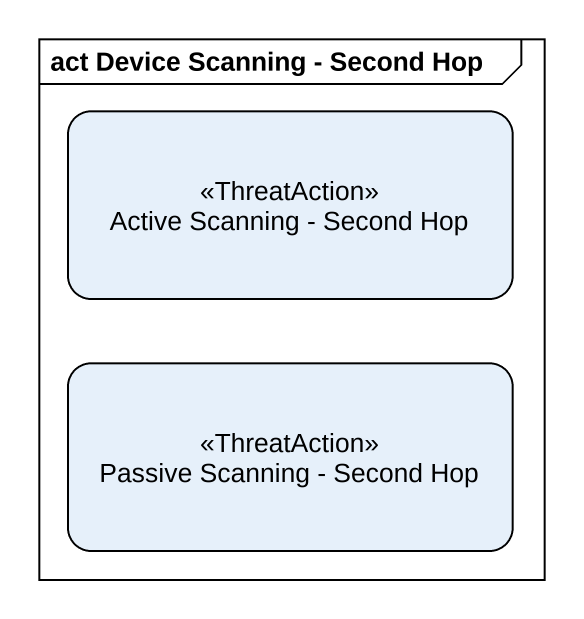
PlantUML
@startuml
mainframe act Device Scanning - Second Hop
hide empty description
state "Active Scanning - Second Hop" as Active_Scanning_Second_Hop <<ThreatAction>>
state "Passive Scanning - Second Hop" as Passive_Scanning_Second_Hop <<ThreatAction>>
@enduml
